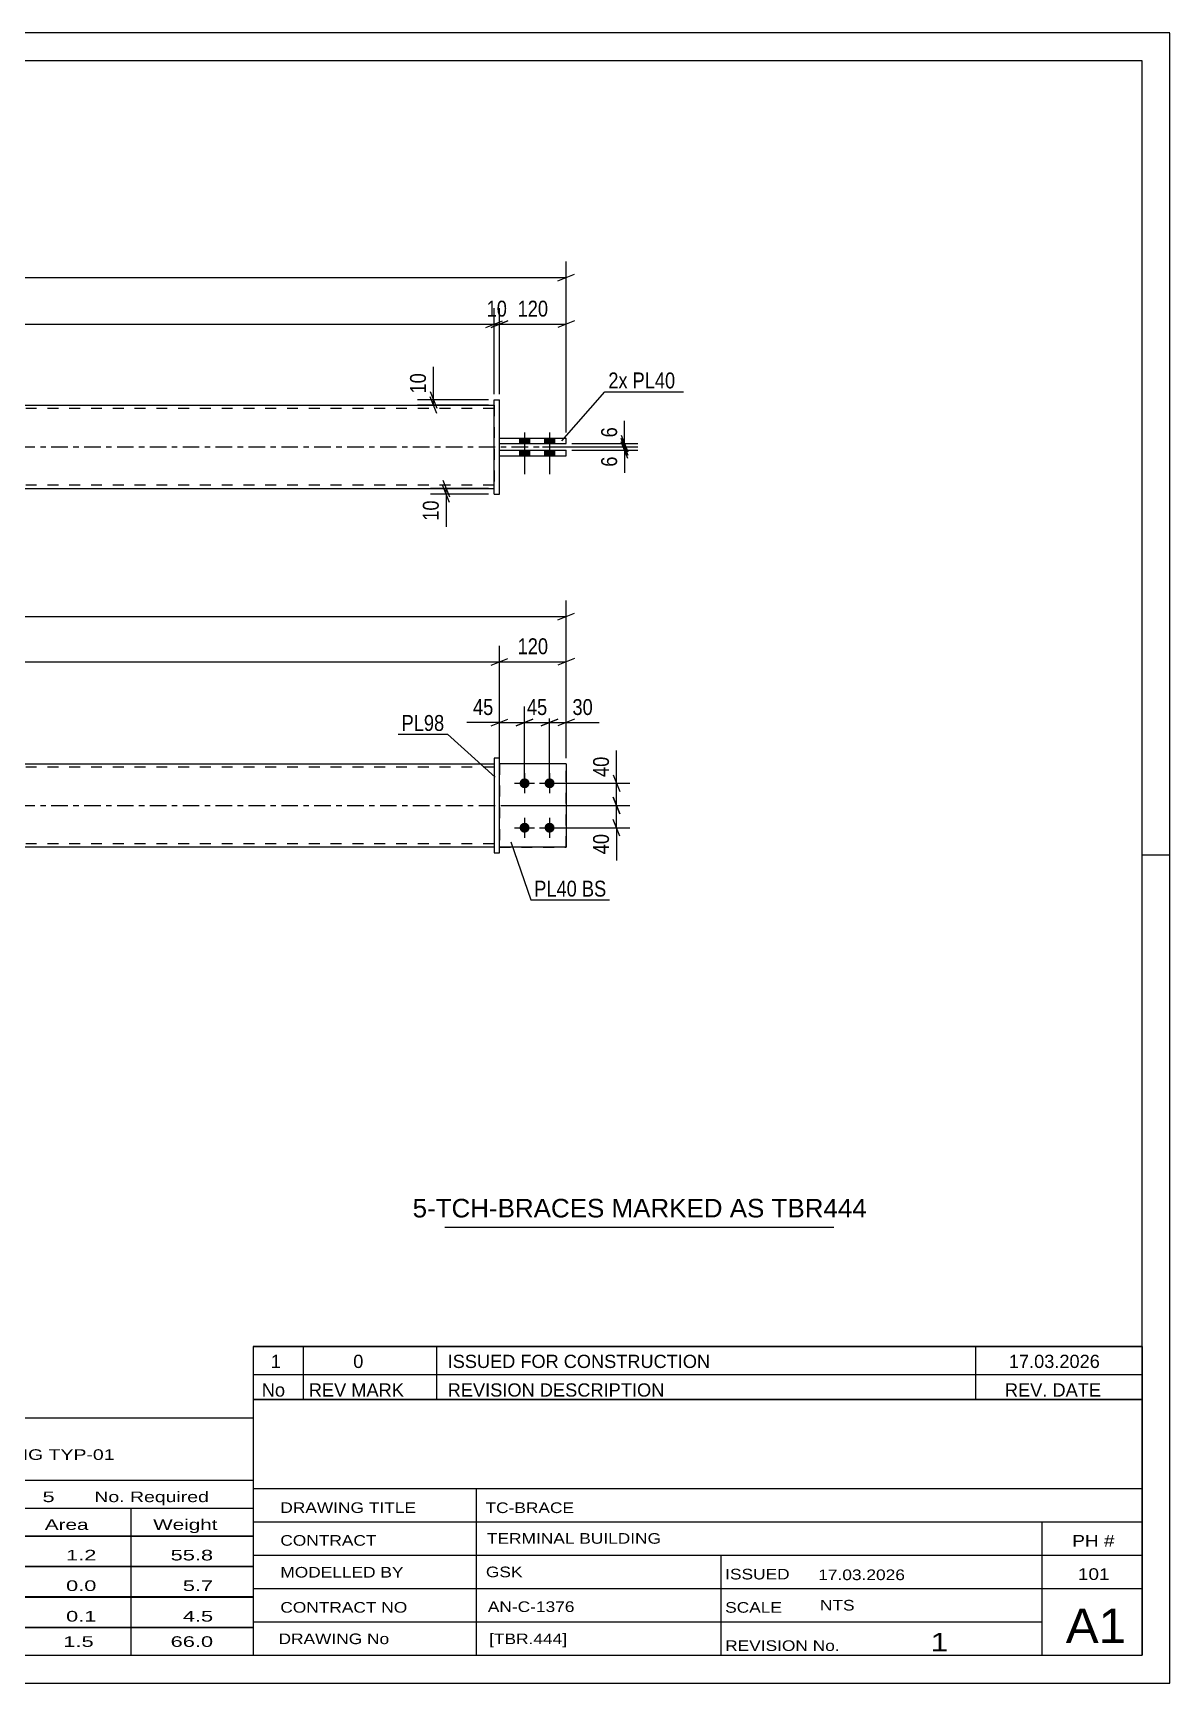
# Model space of a CAD drawing. Header units: millimetres. Extents: x 0 to 420, y 0 to 297.
# Drawn here: x 215.4 to 420, y 0 to 297 of the extents above; entities that cross this region are included whole.
import ezdxf

# ---------------------------------------------------------------- set-up
doc = ezdxf.new("R2010")
doc.units = ezdxf.units.MM
doc.linetypes.add('DXK_LINE_DOT2', pattern=[3.9198, 1.9599, -1.9599])
doc.linetypes.add('DXK_LINE_DOT3', pattern=[5.9187, 2.979, -0.9799, 0.9799, -0.9799])
doc.styles.add('Arial', font='ARIAL.TTF', dxfattribs={"height": 0.2})
doc.styles.add('Arial Narrow', font='ARIALN.TTF', dxfattribs={"height": 0.2})

# ---------------------------------------------------------------- blocks, each defined once
blk = doc.blocks.new('Unknown-580871969-1163')
at = {"color": 5, "linetype": 'Continuous'}
for p, q in [((420, 297), (0, 297)), ((420, 0), (420, 297)), ((415, 292), (5, 292)), ((415, 5), (415, 292)), ((420, 149), (415, 149)), ((5, 5), (415, 5)), ((0, 0), (420, 0))]:
    blk.add_line(p, q, dxfattribs=at)
blk = doc.blocks.new('Part-580871969-1766 - 1738')
at = {"color": 7, "linetype": 'DXK_LINE_DOT2'}
for p, q in [((311.34, 165.45), (299.34, 165.45)), ((299.34, 165.45), (299.34, 150.45)), ((311.34, 150.45), (311.34, 165.45)), ((299.34, 150.45), (311.34, 150.45))]:
    blk.add_line(p, q, dxfattribs=at)
blk = doc.blocks.new('Part-580871969-1771 - 1738')
at = {"color": 2, "linetype": 'Continuous'}
for p, q in [((311.34, 165.45), (299.34, 165.45)), ((311.34, 165.45), (311.34, 150.45)), ((311.34, 150.45), (299.34, 150.45))]:
    blk.add_line(p, q, dxfattribs=at)
at = {"color": 7, "linetype": 'DXK_LINE_DOT2'}
blk.add_line((299.34, 165.45), (299.34, 150.45), dxfattribs=at)
blk = doc.blocks.new('Part-580871969-1786 - 1738')
at = {"color": 2, "linetype": 'Continuous'}
for p, q in [((299.34, 166.45), (298.34, 166.45)), ((298.34, 166.45), (298.34, 149.45)), ((299.34, 149.45), (299.34, 166.45)), ((298.34, 149.45), (299.34, 149.45))]:
    blk.add_line(p, q, dxfattribs=at)
blk = doc.blocks.new('Part-580871969-1806 - 1738')
at = {"color": 2, "linetype": 'Continuous'}
for p, q in [((92.52, 165.45), (298.34, 165.45)), ((298.34, 150.45), (92.52, 150.45))]:
    blk.add_line(p, q, dxfattribs=at)
at = {"color": 7, "linetype": 'DXK_LINE_DOT2'}
for p, q in [((92.52, 150.45), (92.52, 165.45)), ((298.34, 164.85), (92.52, 164.85)), ((298.34, 165.45), (298.34, 150.45)), ((298.34, 151.05), (92.52, 151.05))]:
    blk.add_line(p, q, dxfattribs=at)
at = {"color": 7, "linetype": 'DXK_LINE_DOT3'}
blk.add_line((82.52, 157.95), (308.34, 157.95), dxfattribs=at)
blk = doc.blocks.new('Bolt-580871969-1807 - 1738')
at = {"linetype": 'Continuous'}
for points in [[(303.84, 162.85, -1), (303.84, 161.05, -1)], [(308.34, 162.85, -1), (308.34, 161.05, -1)], [(303.84, 154.85, -1), (303.84, 153.05, -1)], [(308.34, 154.85, -1), (308.34, 153.05, -1)]]:
    blk.add_hatch(color=1, dxfattribs=at).paths.add_polyline_path(points)
at = {"color": 1, "linetype": 'Continuous'}
for p, q in [((303.84, 163.75), (303.84, 160.15)), ((308.34, 163.75), (308.34, 160.15)), ((302.04, 161.95), (305.64, 161.95)), ((306.54, 161.95), (310.14, 161.95)), ((303.84, 155.75), (303.84, 152.15)), ((308.34, 155.75), (308.34, 152.15)), ((302.04, 153.95), (305.64, 153.95)), ((306.54, 153.95), (310.14, 153.95))]:
    blk.add_line(p, q, dxfattribs=at)
blk = doc.blocks.new('Part-580871969-1430 - 1390')
at = {"color": 2, "linetype": 'Continuous'}
for p, q in [((298.34, 213.99), (298.34, 230.99)), ((298.34, 230.99), (299.34, 230.99)), ((299.34, 213.99), (299.34, 230.99)), ((298.34, 213.99), (299.34, 213.99))]:
    blk.add_line(p, q, dxfattribs=at)
blk = doc.blocks.new('Part-580871969-1462 - 1390')
at = {"color": 2, "linetype": 'Continuous'}
for p, q in [((299.34, 224.09), (311.34, 224.09)), ((299.34, 223.09), (311.34, 223.09)), ((311.34, 223.09), (311.34, 224.09))]:
    blk.add_line(p, q, dxfattribs=at)
at = {"color": 7, "linetype": 'DXK_LINE_DOT2'}
blk.add_line((299.34, 223.09), (299.34, 224.09), dxfattribs=at)
blk = doc.blocks.new('Part-580871969-1435 - 1390')
at = {"color": 2, "linetype": 'Continuous'}
for p, q in [((299.34, 221.89), (311.34, 221.89)), ((299.34, 220.89), (311.34, 220.89)), ((311.34, 220.89), (311.34, 221.89))]:
    blk.add_line(p, q, dxfattribs=at)
at = {"color": 7, "linetype": 'DXK_LINE_DOT2'}
blk.add_line((299.34, 220.89), (299.34, 221.89), dxfattribs=at)
blk = doc.blocks.new('Part-580871969-1450 - 1390')
at = {"color": 2, "linetype": 'Continuous'}
for p, q in [((92.52, 229.99), (298.34, 229.99)), ((92.52, 214.99), (298.34, 214.99))]:
    blk.add_line(p, q, dxfattribs=at)
at = {"color": 7, "linetype": 'DXK_LINE_DOT2'}
for p, q in [((92.52, 214.99), (92.52, 229.99)), ((298.34, 229.39), (92.52, 229.39)), ((298.34, 229.99), (298.34, 214.99)), ((298.34, 215.59), (92.52, 215.59))]:
    blk.add_line(p, q, dxfattribs=at)
at = {"color": 7, "linetype": 'DXK_LINE_DOT3'}
blk.add_line((82.52, 222.49), (308.34, 222.49), dxfattribs=at)
blk = doc.blocks.new('Bolt-580871969-1451 - 1390')
at = {"linetype": 'Continuous'}
for points in [[(304.74, 224.09), (302.94, 224.09), (302.94, 223.09), (304.74, 223.09)], [(304.74, 224.09), (302.94, 224.09), (302.94, 223.09), (304.74, 223.09)], [(309.24, 224.09), (307.44, 224.09), (307.44, 223.09), (309.24, 223.09)], [(309.24, 224.09), (307.44, 224.09), (307.44, 223.09), (309.24, 223.09)], [(304.74, 221.89), (302.94, 221.89), (302.94, 220.89), (304.74, 220.89)], [(304.74, 221.89), (302.94, 221.89), (302.94, 220.89), (304.74, 220.89)], [(309.24, 221.89), (307.44, 221.89), (307.44, 220.89), (309.24, 220.89)], [(309.24, 221.89), (307.44, 221.89), (307.44, 220.89), (309.24, 220.89)]]:
    blk.add_hatch(color=1, dxfattribs=at).paths.add_polyline_path(points)
at = {"color": 1, "linetype": 'Continuous'}
for p, q in [((302.94, 224.09), (302.94, 223.09)), ((302.94, 224.09), (302.94, 223.09)), ((303.84, 225.09), (303.84, 217.59)), ((303.84, 225.09), (303.84, 217.59)), ((304.74, 224.09), (304.74, 223.09)), ((304.74, 224.09), (304.74, 223.09)), ((307.44, 224.09), (307.44, 223.09)), ((307.44, 224.09), (307.44, 223.09)), ((308.34, 225.09), (308.34, 217.59)), ((308.34, 225.09), (308.34, 217.59)), ((309.24, 224.09), (309.24, 223.09)), ((309.24, 224.09), (309.24, 223.09)), ((302.94, 221.89), (302.94, 220.89)), ((302.94, 221.89), (302.94, 220.89)), ((304.74, 221.89), (304.74, 220.89)), ((304.74, 221.89), (304.74, 220.89)), ((307.44, 221.89), (307.44, 220.89)), ((307.44, 221.89), (307.44, 220.89)), ((309.24, 221.89), (309.24, 220.89)), ((309.24, 221.89), (309.24, 220.89))]:
    blk.add_line(p, q, dxfattribs=at)
blk = doc.blocks.new('StraightDimension-580871969-1914 - 1738')
at = {"color": 7, "linetype": 'Continuous'}
for p, q in [((93.02, 184.43), (90.02, 183.23)), ((91.52, 158.95), (91.52, 186.68)), ((297.84, 183.23), (300.84, 184.43)), ((299.34, 166.45), (299.34, 186.68)), ((91.52, 183.83), (299.34, 183.83))]:
    blk.add_line(p, q, dxfattribs=at)
at = {"color": 0}
blk.add_wipeout([(199.68, 184.58), (199.68, 188.78), (191.17, 188.78), (191.17, 184.58)], dxfattribs=at)
at = {"color": 3, "style": 'Arial Narrow'}
blk.add_text('2078', height=2.863, dxfattribs=at).set_placement((191.77, 185.18))
blk = doc.blocks.new('StraightDimension-580871969-1810 - 1738')
at = {"color": 7, "linetype": 'Continuous'}
for p, q in [((308.34, 162.95), (308.34, 175.74)), ((311.34, 166.45), (311.34, 175.74)), ((306.84, 172.29), (309.84, 173.49)), ((308.34, 172.89), (311.34, 172.89)), ((312.84, 173.49), (309.84, 172.29))]:
    blk.add_line(p, q, dxfattribs=at)
at = {"color": 0}
blk.add_wipeout([(316.72, 173.64), (316.72, 177.84), (311.86, 177.84), (311.86, 173.64)], dxfattribs=at)
at = {"color": 7, "linetype": 'Continuous'}
blk.add_line((311.34, 172.89), (317.24, 172.89), dxfattribs=at)
blk.add_line((311.34, 172.89), (317.24, 172.89), dxfattribs=at)
at = {"color": 3, "style": 'Arial Narrow'}
blk.add_text('30', height=2.863, dxfattribs=at).set_placement((312.46, 174.24))
blk = doc.blocks.new('StraightDimension-580871969-1826 - 1738')
at = {"color": 7, "linetype": 'Continuous'}
for p, q in [((303.84, 162.95), (303.84, 175.74)), ((308.34, 162.95), (308.34, 175.74)), ((302.34, 172.29), (305.34, 173.49)), ((303.84, 172.89), (308.34, 172.89)), ((309.84, 173.49), (306.84, 172.29))]:
    blk.add_line(p, q, dxfattribs=at)
at = {"color": 0}
blk.add_wipeout([(308.51, 173.64), (308.51, 177.84), (303.66, 177.84), (303.66, 173.64)], dxfattribs=at)
at = {"color": 3, "style": 'Arial Narrow'}
blk.add_text('45', height=2.863, dxfattribs=at).set_placement((304.26, 174.24))
blk = doc.blocks.new('StraightDimension-580871969-1839 - 1738')
at = {"color": 7, "linetype": 'Continuous'}
for p, q in [((299.34, 166.45), (299.34, 175.74)), ((303.84, 162.95), (303.84, 175.74)), ((297.84, 172.29), (300.84, 173.49)), ((299.34, 172.89), (303.84, 172.89)), ((305.34, 173.49), (302.34, 172.29))]:
    blk.add_line(p, q, dxfattribs=at)
at = {"color": 0}
blk.add_wipeout([(298.81, 173.64), (298.81, 177.84), (293.96, 177.84), (293.96, 173.64)], dxfattribs=at)
at = {"color": 7, "linetype": 'Continuous'}
blk.add_line((299.34, 172.89), (293.43, 172.89), dxfattribs=at)
blk.add_line((299.34, 172.89), (293.43, 172.89), dxfattribs=at)
at = {"color": 3, "style": 'Arial Narrow'}
blk.add_text('45', height=2.863, dxfattribs=at).set_placement((294.56, 174.24))
blk = doc.blocks.new('StraightDimension-580871969-1856 - 1738')
at = {"color": 7, "linetype": 'Continuous'}
for p, q in [((79.52, 166.45), (79.52, 194.83)), ((311.34, 166.45), (311.34, 194.83)), ((81.02, 192.58), (78.02, 191.38)), ((79.52, 191.98), (311.34, 191.98)), ((309.84, 191.38), (312.84, 192.58))]:
    blk.add_line(p, q, dxfattribs=at)
at = {"color": 0}
blk.add_wipeout([(199.68, 192.73), (199.68, 196.93), (191.17, 196.93), (191.17, 192.73)], dxfattribs=at)
at = {"color": 3, "style": 'Arial Narrow'}
blk.add_text('2318', height=2.863, dxfattribs=at).set_placement((191.77, 193.33))
blk = doc.blocks.new('StraightDimension-580871969-1876 - 1738')
at = {"color": 7, "linetype": 'Continuous'}
for p, q in [((319.78, 163.45), (320.98, 160.45)), ((309.34, 161.95), (322.78, 161.95)), ((320.38, 157.95), (320.38, 161.95)), ((300.34, 157.95), (322.78, 157.95)), ((320.98, 156.45), (319.78, 159.45))]:
    blk.add_line(p, q, dxfattribs=at)
at = {"color": 0}
blk.add_wipeout([(319.63, 167.34), (315.43, 167.34), (315.43, 162.48), (319.63, 162.48)], dxfattribs=at)
at = {"color": 7, "linetype": 'Continuous'}
blk.add_line((320.38, 161.95), (320.38, 167.86), dxfattribs=at)
blk.add_line((320.38, 161.95), (320.38, 167.86), dxfattribs=at)
at = {"color": 3, "style": 'Arial Narrow'}
blk.add_text('40', height=2.863, rotation=90.0002, dxfattribs=at).set_placement((319.03, 163.08))
blk = doc.blocks.new('StraightDimension-580871969-1885 - 1738')
at = {"color": 7, "linetype": 'Continuous'}
for p, q in [((300.34, 157.95), (322.78, 157.95)), ((319.78, 159.45), (320.98, 156.45)), ((320.38, 153.95), (320.38, 157.95)), ((320.98, 152.45), (319.78, 155.45)), ((309.34, 153.95), (322.78, 153.95))]:
    blk.add_line(p, q, dxfattribs=at)
at = {"color": 0}
blk.add_wipeout([(319.63, 153.43), (315.43, 153.43), (315.43, 148.57), (319.63, 148.57)], dxfattribs=at)
at = {"color": 7, "linetype": 'Continuous'}
blk.add_line((320.38, 153.95), (320.38, 148.05), dxfattribs=at)
blk.add_line((320.38, 153.95), (320.38, 148.05), dxfattribs=at)
at = {"color": 3, "style": 'Arial Narrow'}
blk.add_text('40', height=2.863, rotation=90.0002, dxfattribs=at).set_placement((319.03, 149.17))
blk = doc.blocks.new('StraightDimension-580871969-1895 - 1738')
at = {"color": 7, "linetype": 'Continuous'}
for p, q in [((297.84, 183.23), (300.84, 184.43)), ((299.34, 166.45), (299.34, 186.68)), ((312.84, 184.43), (309.84, 183.23)), ((311.34, 166.45), (311.34, 186.68)), ((299.34, 183.83), (311.34, 183.83))]:
    blk.add_line(p, q, dxfattribs=at)
at = {"color": 0}
blk.add_wipeout([(308.68, 184.58), (308.68, 188.78), (301.99, 188.78), (301.99, 184.58)], dxfattribs=at)
at = {"color": 3, "style": 'Arial Narrow'}
blk.add_text('120', height=2.863, dxfattribs=at).set_placement((302.59, 185.18))
blk = doc.blocks.new('StraightDimension-580871969-1661 - 1390')
at = {"color": 7, "linetype": 'Continuous'}
for p, q in [((312.34, 223.09), (324.24, 223.09)), ((321.24, 224.59), (322.44, 221.59)), ((322.44, 220.99), (321.24, 223.99)), ((321.84, 222.49), (321.84, 223.09)), ((307.09, 222.49), (324.24, 222.49))]:
    blk.add_line(p, q, dxfattribs=at)
at = {"color": 0}
blk.add_wipeout([(321.09, 226.64), (316.89, 226.64), (316.89, 223.61), (321.09, 223.61)], dxfattribs=at)
at = {"color": 7, "linetype": 'Continuous'}
blk.add_line((321.84, 223.09), (321.84, 227.17), dxfattribs=at)
blk.add_line((321.84, 223.09), (321.84, 227.17), dxfattribs=at)
at = {"color": 3, "style": 'Arial Narrow'}
blk.add_text('6', height=2.86, rotation=90.0002, dxfattribs=at).set_placement((320.49, 224.21))
blk = doc.blocks.new('StraightDimension-580871969-1538 - 1390')
at = {"color": 7, "linetype": 'Continuous'}
for p, q in [((297.34, 214.99), (286.89, 214.99)), ((297.34, 213.99), (286.89, 213.99)), ((289.14, 216.49), (290.34, 213.49)), ((290.34, 212.49), (289.14, 215.49)), ((289.74, 213.99), (289.74, 214.99))]:
    blk.add_line(p, q, dxfattribs=at)
at = {"color": 0}
blk.add_wipeout([(288.99, 213.46), (284.79, 213.46), (284.79, 208.61), (288.99, 208.61)], dxfattribs=at)
at = {"color": 7, "linetype": 'Continuous'}
blk.add_line((289.74, 213.99), (289.74, 208.08), dxfattribs=at)
blk.add_line((289.74, 213.99), (289.74, 208.08), dxfattribs=at)
at = {"color": 3, "style": 'Arial Narrow'}
blk.add_text('10', height=2.863, rotation=90.0002, dxfattribs=at).set_placement((288.39, 209.21))
blk = doc.blocks.new('StraightDimension-580871969-1552 - 1390')
at = {"color": 7, "linetype": 'Continuous'}
for p, q in [((286.84, 232.49), (288.04, 229.49)), ((297.34, 230.99), (284.59, 230.99)), ((297.34, 229.99), (284.59, 229.99)), ((288.04, 228.49), (286.84, 231.49)), ((287.44, 229.99), (287.44, 230.99))]:
    blk.add_line(p, q, dxfattribs=at)
at = {"color": 0}
blk.add_wipeout([(286.69, 236.37), (282.49, 236.37), (282.49, 231.51), (286.69, 231.51)], dxfattribs=at)
at = {"color": 7, "linetype": 'Continuous'}
blk.add_line((287.44, 230.99), (287.44, 236.89), dxfattribs=at)
blk.add_line((287.44, 230.99), (287.44, 236.89), dxfattribs=at)
at = {"color": 3, "style": 'Arial Narrow'}
blk.add_text('10', height=2.863, rotation=90.0002, dxfattribs=at).set_placement((286.09, 232.11))
blk = doc.blocks.new('StraightDimension-580871969-1567 - 1390')
at = {"color": 7, "linetype": 'Continuous'}
for p, q in [((79.52, 225.09), (79.52, 255.86)), ((311.34, 225.09), (311.34, 255.86)), ((81.02, 253.61), (78.02, 252.41)), ((79.52, 253.01), (311.34, 253.01)), ((309.84, 252.41), (312.84, 253.61))]:
    blk.add_line(p, q, dxfattribs=at)
at = {"color": 0}
blk.add_wipeout([(199.68, 253.76), (199.68, 257.96), (191.17, 257.96), (191.17, 253.76)], dxfattribs=at)
at = {"color": 3, "style": 'Arial Narrow'}
blk.add_text('2318', height=2.863, dxfattribs=at).set_placement((191.77, 254.36))
blk = doc.blocks.new('StraightDimension-580871969-1578 - 1390')
at = {"color": 7, "linetype": 'Continuous'}
for p, q in [((298.34, 231.99), (298.34, 247.45)), ((299.34, 231.99), (299.34, 247.45)), ((296.84, 244), (299.84, 245.2)), ((300.84, 245.2), (297.84, 244)), ((298.34, 244.6), (299.34, 244.6))]:
    blk.add_line(p, q, dxfattribs=at)
at = {"color": 0}
blk.add_wipeout([(301.26, 245.35), (301.26, 249.55), (296.41, 249.55), (296.41, 245.35)], dxfattribs=at)
at = {"color": 3, "style": 'Arial Narrow'}
blk.add_text('10', height=2.863, dxfattribs=at).set_placement((297.01, 245.95))
blk = doc.blocks.new('StraightDimension-580871969-1588 - 1390')
at = {"color": 7, "linetype": 'Continuous'}
for p, q in [((92.52, 231.99), (92.52, 247.45)), ((298.34, 231.99), (298.34, 247.45)), ((94.02, 245.2), (91.02, 244)), ((92.52, 244.6), (298.34, 244.6)), ((296.84, 244), (299.84, 245.2))]:
    blk.add_line(p, q, dxfattribs=at)
at = {"color": 0}
blk.add_wipeout([(199.68, 245.35), (199.68, 249.55), (191.17, 249.55), (191.17, 245.35)], dxfattribs=at)
at = {"color": 3, "style": 'Arial Narrow'}
blk.add_text('2058', height=2.863, dxfattribs=at).set_placement((191.77, 245.95))
blk = doc.blocks.new('StraightDimension-580871969-1618 - 1390')
at = {"color": 7, "linetype": 'Continuous'}
for p, q in [((299.34, 231.99), (299.34, 247.45)), ((311.34, 225.09), (311.34, 247.45)), ((297.84, 244), (300.84, 245.2)), ((299.34, 244.6), (311.34, 244.6)), ((312.84, 245.2), (309.84, 244))]:
    blk.add_line(p, q, dxfattribs=at)
at = {"color": 0}
blk.add_wipeout([(308.68, 245.35), (308.68, 249.55), (301.99, 249.55), (301.99, 245.35)], dxfattribs=at)
at = {"color": 3, "style": 'Arial Narrow'}
blk.add_text('120', height=2.863, dxfattribs=at).set_placement((302.59, 245.95))
blk = doc.blocks.new('StraightDimension-580871969-1650 - 1390')
at = {"color": 7, "linetype": 'Continuous'}
for p, q in [((321.24, 223.99), (322.44, 220.99)), ((322.44, 220.39), (321.24, 223.39)), ((307.09, 222.49), (324.24, 222.49)), ((312.34, 221.89), (324.24, 221.89)), ((321.84, 221.89), (321.84, 222.49))]:
    blk.add_line(p, q, dxfattribs=at)
at = {"color": 0}
blk.add_wipeout([(321.09, 221.36), (316.89, 221.36), (316.89, 218.33), (321.09, 218.33)], dxfattribs=at)
at = {"color": 7, "linetype": 'Continuous'}
blk.add_line((321.84, 221.89), (321.84, 217.81), dxfattribs=at)
blk.add_line((321.84, 221.89), (321.84, 217.81), dxfattribs=at)
at = {"color": 3, "style": 'Arial Narrow'}
blk.add_text('6', height=2.86, rotation=90.0002, dxfattribs=at).set_placement((320.49, 218.93))
blk = doc.blocks.new('Unknown-580871969-3705')
at = {"color": 7, "linetype": 'Continuous'}
for p, q in [((255, 51.05), (255, 5)), ((255, 51.05), (415, 51.05)), ((415, 51), (415, 5)), ((255, 35), (415, 35)), ((295.14, 35), (295.14, 5)), ((255, 29), (415, 29)), ((397, 5.05), (397, 29.05)), ((255, 23), (415, 23)), ((339.14, 23), (339.14, 5)), ((255, 17), (415, 17)), ((255, 11), (397, 11)), ((255, 5), (415, 5))]:
    blk.add_line(p, q, dxfattribs=at)
at = {"color": 7, "style": 'Arial Narrow'}
for s, height, width, p in [('DRAWING TITLE', 1.9089, 1.425378, (259.88, 30.61)), ('TC-BRACE', 1.909, 1.425378, (296.81, 30.59)), ('TERMINAL BUILDING', 1.9089, 1.425378, (297.06, 25.07)), ('CONTRACT', 1.909, 1.425378, (259.88, 24.71)), ('MODELLED BY', 1.9089, 1.425378, (259.88, 18.98)), ('GSK', 1.909, 1.425378, (296.88, 19.04)), ('ISSUED', 1.909, 1.425378, (339.94, 18.64)), ('17.03.2026', 1.909, 1.425378, (356.69, 18.52)), ('CONTRACT NO', 1.9089, 1.425378, (259.88, 12.66)), ('AN-C-1376', 1.909, 1.425378, (297.23, 12.78)), ('SCALE', 1.909, 1.425378, (339.94, 12.65)), ('A1', 6.204, 1.25, (401.24, 7.2)), ('DRAWING No', 1.909, 1.425378, (259.56, 7)), ('[TBR.444]', 1.909, 1.425378, (297.46, 6.99)), ('1', 3.34, 1.5, (376.91, 5.68)), ('REVISION No.', 1.9089, 1.425378, (339.94, 5.77))]:
    blk.add_text(s, height=height, dxfattribs=dict(at, width=width)).set_placement(p)
at = {"color": 7, "linetype": 'Continuous', "style": 'Arial Narrow'}
for s, height, width, p in [('PH #', 2.1, 1.42538, (402.4, 24.55)), ('101', 2.1, 1.42538, (403.41, 18.55)), ('NTS', 1.909, 1.425378, (357, 13.05))]:
    blk.add_text(s, height=height, dxfattribs=dict(at, width=width)).set_placement(p)
blk = doc.blocks.new('Unknown-580871969-3706')
at = {"color": 7, "linetype": 'Continuous'}
for p, q in [((255, 60.55), (415, 60.55)), ((415, 60.55), (255, 60.55)), ((255, 60.55), (255, 55.55)), ((264, 60.55), (264, 55.55)), ((288, 60.55), (288, 55.55)), ((385, 60.55), (385, 55.55)), ((415, 60.55), (415, 55.55)), ((255, 55.55), (415, 55.55)), ((255, 55.55), (255, 51.05)), ((255, 55.55), (415, 55.55)), ((264, 55.55), (264, 51.05)), ((288, 55.55), (288, 51.05)), ((385, 55.55), (385, 51.05)), ((415, 55.55), (415, 51.05)), ((415, 51.05), (255, 51.05))]:
    blk.add_line(p, q, dxfattribs=at)
at = {"color": 7, "linetype": 'Continuous', "style": 'Arial Narrow'}
for s, height, width, p in [('1', 2.39, 1.196471, (258.16, 56.7)), ('0', 2.39, 1.196471, (273, 56.7)), ('ISSUED FOR CONSTRUCTION', 2.3861, 1.196471, (290, 56.7)), ('17.03.2026', 2.386, 1.196471, (391, 56.7)), ('No', 2.386, 1.2, (256.54, 51.55)), ('REV MARK', 2.386, 1.2, (265, 51.55)), ('REVISION DESCRIPTION', 2.3861, 1.2, (290, 51.55)), ('REV. DATE', 2.386, 1.2, (390.28, 51.55))]:
    blk.add_text(s, height=height, dxfattribs=dict(at, width=width)).set_placement(p)
blk = doc.blocks.new('Unknown-580871969-3707')
at = {"color": 7, "linetype": 'Continuous'}
for p, q in [((95, 47.75), (255, 47.75)), ((95, 36.5), (95, 47.75)), ((255, 47.75), (255, 36.5)), ((95, 36.5), (255, 36.5)), ((95, 36.5), (95, 31.5)), ((255, 36.5), (255, 31.5)), ((95, 31.5), (255, 31.5)), ((95, 31.5), (95, 26.5)), ((119, 31.5), (119, 26.5)), ((154.5, 31.5), (154.5, 26.5)), ((180.5, 31.5), (180.5, 26.5)), ((193.5, 31.5), (193.5, 26.5)), ((211, 31.5), (211, 26.5)), ((233, 31.5), (233, 26.5)), ((255, 31.5), (255, 26.5)), ((95, 26.5), (255, 26.5)), ((95, 26.45), (95, 21.05)), ((95, 26.45), (255, 26.45)), ((119, 26.5), (119, 21)), ((154.5, 26.5), (154.5, 21)), ((180.5, 26.5), (180.5, 21)), ((193.5, 26.5), (193.5, 21)), ((211, 26.5), (211, 21)), ((233, 26.5), (233, 21)), ((255, 26.45), (255, 21.05)), ((95, 21.05), (255, 21.05)), ((95, 20.95), (95, 15.55)), ((95, 20.95), (255, 20.95)), ((119, 21), (119, 15.5)), ((154.5, 21), (154.5, 15.5)), ((180.5, 21), (180.5, 15.5)), ((193.5, 21), (193.5, 15.5)), ((211, 21), (211, 15.5)), ((233, 21), (233, 15.5)), ((255, 20.95), (255, 15.55)), ((95, 15.55), (255, 15.55)), ((95, 15.45), (95, 10.05)), ((95, 15.45), (255, 15.45)), ((119, 15.5), (119, 10)), ((154.5, 15.5), (154.5, 10)), ((180.5, 15.5), (180.5, 10)), ((193.5, 15.5), (193.5, 10)), ((211, 15.5), (211, 10)), ((233, 15.5), (233, 10)), ((255, 15.45), (255, 10.05)), ((95, 10.05), (255, 10.05)), ((95, 10), (255, 10)), ((95, 10), (95, 5)), ((211, 10), (211, 5)), ((233, 10), (233, 5)), ((255, 10), (255, 5)), ((95, 5), (255, 5))]:
    blk.add_line(p, q, dxfattribs=at)
at = {"color": 7, "style": 'Arial Narrow'}
for s, height, width, p in [('GENERAL NOTES & WELD DETAILS :', 2.8633, 1.4, (96.15, 40.06)), ('REFER TYP DRAWING TYP-01', 1.9089, 1.6, (179.7, 40.16)), ("MATERIAL LIST FOR ASSEMBLY MK'D", 1.9089, 1.6, (96.15, 32.56)), ('TBR444', 1.909, 1.794707, (187.59, 32.47)), ('5', 1.91, 1.794707, (217.08, 32.56)), ('No. Required', 1.9089, 1.6, (226.41, 32.56)), ('Mark', 1.909, 1.7, (96.34, 27.5)), ('Profile', 1.909, 1.7, (129.41, 27.5)), ('Material', 1.909, 1.7, (159.54, 27.56)), ('No.', 1.909, 1.7, (184.5, 27.56)), ('Length', 1.909, 1.7, (195, 27.56)), ('Area', 1.909, 1.7, (217.5, 27.56)), ('Weight', 1.909, 1.7, (237, 27.56))]:
    blk.add_text(s, height=height, dxfattribs=dict(at, width=width)).set_placement(p)
at = {"color": 7, "linetype": 'Continuous', "style": 'Arial Narrow'}
for s, height, width, p in [('TBR444', 1.909, 1.794707, (96.5, 22.06)), ('SHS150*6', 1.909, 1.794707, (121, 22.06)), ('E350', 1.909, 1.794707, (160.74, 22.06)), ('1', 1.91, 1.794707, (184.86, 22.06)), ('2058', 1.909, 1.794707, (197.58, 22.06)), ('1.2', 1.909, 1.794707, (221.32, 22.06)), ('55.8', 1.909, 1.794707, (240.14, 22.06)), ('PL40', 1.909, 1.794707, (96.5, 16.56)), ('PL10*120', 1.909, 1.794707, (121, 16.56)), ('E350', 1.909, 1.794707, (160.74, 16.56)), ('4', 1.91, 1.794707, (184.86, 16.56)), ('150', 1.909, 1.794707, (199.77, 16.56)), ('0.0', 1.909, 1.794707, (221.32, 16.56)), ('5.7', 1.909, 1.794707, (242.33, 16.56)), ('PL98', 1.909, 1.794707, (96.5, 11.06)), ('PL10*170', 1.909, 1.794707, (121, 11.06)), ('E350', 1.909, 1.794707, (160.74, 11.06)), ('2', 1.91, 1.794707, (184.86, 11.06)), ('170', 1.909, 1.794707, (199.77, 11.06)), ('0.1', 1.909, 1.794707, (221.32, 11.06)), ('4.5', 1.909, 1.794707, (242.33, 11.06)), ('Total', 1.909, 1.7, (197.33, 6.5)), ('1.5', 1.909, 1.794707, (220.83, 6.5)), ('66.0', 1.909, 1.794707, (240.14, 6.5))]:
    blk.add_text(s, height=height, dxfattribs=dict(at, width=width)).set_placement(p)
blk = doc.blocks.new('Unknown-580871969-3708')
at = {"color": 7, "linetype": 'Continuous'}
blk.add_line((289.5, 82.05), (359.5, 82.05), dxfattribs=at)
at = {"color": 7, "style": 'Arial'}
blk.add_text('5-TCH-BRACES MARKED AS TBR444', height=3.3428, dxfattribs=at).set_placement((283.69, 83.8))
blk = doc.blocks.new('Mark-580871969-1782 - 1738')
at = {"color": 0}
blk.add_wipeout([(289.39, 171.37), (289.39, 174.37), (281.71, 174.37), (281.71, 171.37)], dxfattribs=at)
blk.add_wipeout([(289.39, 171.37), (289.39, 174.37), (281.71, 174.37), (281.71, 171.37)], dxfattribs=at)
at = {"color": 30, "linetype": 'Continuous'}
for p in [(281.11, 170.77), (298.57, 163.03)]:
    blk.add_line(p, (289.99, 170.77), dxfattribs=at)
at = {"color": 3, "style": 'Arial Narrow'}
blk.add_text('PL98', height=2.863, dxfattribs=at).set_placement((281.71, 171.37))
blk = doc.blocks.new('MarkSet-580871969-2051 - 1738')
at = {"color": 0}
blk.add_wipeout([(313.26, 141.55), (313.26, 144.55), (305.58, 144.55), (305.58, 141.55)], dxfattribs=at)
blk.add_wipeout([(313.26, 141.55), (313.26, 144.55), (305.58, 144.55), (305.58, 141.55)], dxfattribs=at)
at = {"color": 30, "linetype": 'Continuous'}
blk.add_line((301.34, 151.42), (304.98, 140.95), dxfattribs=at)
at = {"color": 0}
blk.add_wipeout([(318.54, 141.55), (318.54, 144.55), (314.16, 144.55), (314.16, 141.55)], dxfattribs=at)
blk.add_wipeout([(318.54, 141.55), (318.54, 144.55), (314.16, 144.55), (314.16, 141.55)], dxfattribs=at)
at = {"color": 30, "linetype": 'Continuous'}
blk.add_line((304.98, 140.95), (319.14, 140.95), dxfattribs=at)
at = {"color": 3, "style": 'Arial Narrow'}
for s, p in [('PL40', (305.58, 141.55)), ('BS', (314.16, 141.55))]:
    blk.add_text(s, height=2.863, dxfattribs=at).set_placement(p)
blk = doc.blocks.new('MarkSet-580871969-1723 - 1390')
at = {"color": 0}
blk.add_wipeout([(322.38, 233.03), (322.38, 236.03), (318.91, 236.03), (318.91, 233.03)], dxfattribs=at)
blk.add_wipeout([(322.38, 233.03), (322.38, 236.03), (318.91, 236.03), (318.91, 233.03)], dxfattribs=at)
at = {"color": 30, "linetype": 'Continuous'}
blk.add_line((310.54, 223.6), (318.31, 232.43), dxfattribs=at)
at = {"color": 0}
blk.add_wipeout([(330.96, 233.03), (330.96, 236.03), (323.28, 236.03), (323.28, 233.03)], dxfattribs=at)
blk.add_wipeout([(330.96, 233.03), (330.96, 236.03), (323.28, 236.03), (323.28, 233.03)], dxfattribs=at)
at = {"color": 30, "linetype": 'Continuous'}
blk.add_line((318.31, 232.43), (332.46, 232.43), dxfattribs=at)
at = {"color": 3, "style": 'Arial Narrow'}
for s, p in [('2x', (318.91, 233.03)), ('PL40', (323.28, 233.03))]:
    blk.add_text(s, height=2.863, dxfattribs=at).set_placement(p)

msp = doc.modelspace()

# ---------------------------------------------------------------- block references
for name in ['Unknown-580871969-1163', 'Part-580871969-1450 - 1390', 'Part-580871969-1430 - 1390', 'Part-580871969-1462 - 1390', 'Bolt-580871969-1451 - 1390', 'Part-580871969-1435 - 1390', 'Part-580871969-1786 - 1738', 'Part-580871969-1806 - 1738', 'Part-580871969-1766 - 1738', 'Part-580871969-1771 - 1738', 'Bolt-580871969-1807 - 1738', 'Unknown-580871969-3708', 'Unknown-580871969-3706', 'Unknown-580871969-3705', 'Unknown-580871969-3707']:
    msp.add_blockref(name, (0, 0))

# ---------------------------------------------------------------- next in the draw order: block references
for name in ['StraightDimension-580871969-1552 - 1390', 'StraightDimension-580871969-1661 - 1390', 'StraightDimension-580871969-1538 - 1390', 'StraightDimension-580871969-1914 - 1738', 'StraightDimension-580871969-1810 - 1738']:
    msp.add_blockref(name, (0, 0))

# ---------------------------------------------------------------- next in the draw order: block references
for name in ['StraightDimension-580871969-1567 - 1390', 'StraightDimension-580871969-1826 - 1738']:
    msp.add_blockref(name, (0, 0))

# ---------------------------------------------------------------- next in the draw order: block references
for name in ['StraightDimension-580871969-1578 - 1390', 'StraightDimension-580871969-1839 - 1738']:
    msp.add_blockref(name, (0, 0))

# ---------------------------------------------------------------- next in the draw order: block references
for name in ['StraightDimension-580871969-1588 - 1390', 'StraightDimension-580871969-1856 - 1738']:
    msp.add_blockref(name, (0, 0))

# ---------------------------------------------------------------- next in the draw order: block references
for name in ['StraightDimension-580871969-1618 - 1390', 'StraightDimension-580871969-1876 - 1738']:
    msp.add_blockref(name, (0, 0))

# ---------------------------------------------------------------- next in the draw order: block references
for name in ['StraightDimension-580871969-1650 - 1390', 'StraightDimension-580871969-1895 - 1738', 'StraightDimension-580871969-1885 - 1738']:
    msp.add_blockref(name, (0, 0))

# ---------------------------------------------------------------- next in the draw order: block references
for name in ['MarkSet-580871969-1723 - 1390', 'Mark-580871969-1782 - 1738', 'MarkSet-580871969-2051 - 1738']:
    msp.add_blockref(name, (0, 0))

doc.saveas('drawing.dxf')
